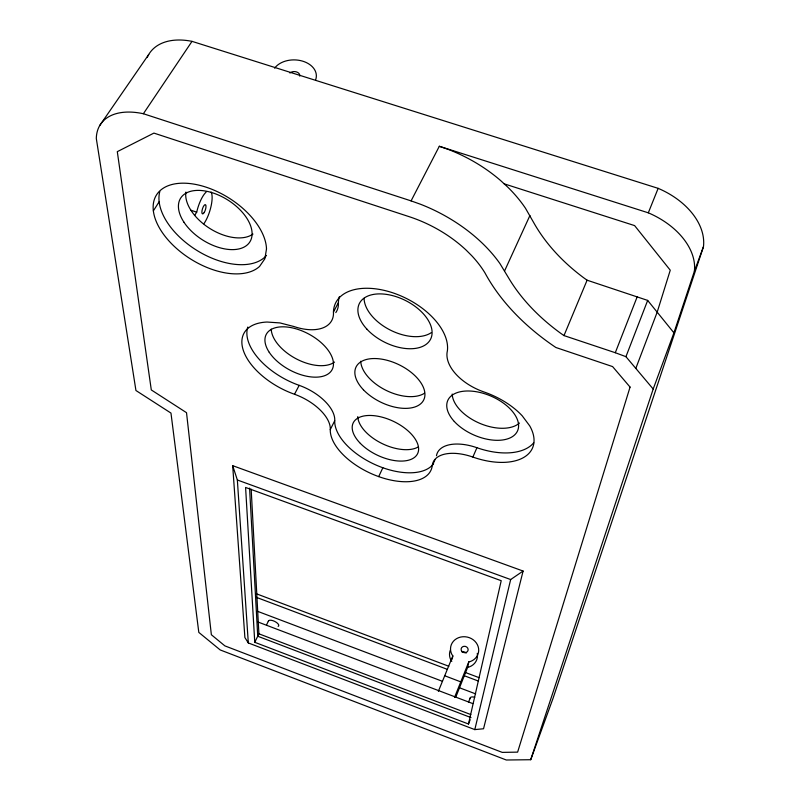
<?xml version="1.0" encoding="UTF-8"?>
<svg xmlns="http://www.w3.org/2000/svg" width="800" height="800" viewBox="0 0 800 800"><rect width="100%" height="100%" fill="white"/><g stroke="black" fill="none" stroke-linecap="round" stroke-linejoin="round"><path stroke-width="1.2" d="M194.84 215.24L196.77 211.94A19.38 6.17 -72.7 0 1 206.17 192.05M452.22 659.15L452.84 655.88L451.82 654.37A14.17 12.75 13.9 0 1 458.66 637.66A14.17 12.75 13.9 0 1 477.38 644.69A14.17 12.75 13.9 0 1 470.62 661.42L468.8 661.87L454.51 697.47M455.82 697.06L467.66 667.29L468.8 661.87M468.49 724.01L501.22 580.71L245.59 487.45L254.76 642.3L468.49 724.01L470.17 719.73M474.8 729.61L510.66 579.55L523.1 571.05L232.68 465.67L244.89 637.56L248.31 642.94L474.8 729.61L483.54 728.76L523.1 571.05M192.01 41.36L143.37 113.74A69.17 40.05 34.5 0 0 96.31 138.53L135.94 390.51L170.97 413.08L198.81 632.4L220.19 649.94L506.29 760L530.72 759.72L653.19 389.03L673.92 332.83L694.38 271.25L703.45 246.75A68.74 46.83 19.9 0 0 658.15 188.35L192.01 41.36A66.81 41.61 35.8 0 0 147.18 57.53M703.45 246.75L553.01 698.43L530.72 759.72M635.81 368.41L657.18 312.16L670.26 270.2L634.61 225.6L504.17 183.83M653.19 389.03L625.94 356.68L647.67 300.41L587.1 280.2L584.17 278.12A177.97 125.37 17.9 0 1 533.75 222.7L525.5 208.29A116.28 74.56 27.2 0 0 507.78 187.15L500.62 180.56A116.28 74.56 27.2 0 0 448.43 149.48L439.31 146.28L411.08 200.89L143.37 113.74M411.08 200.89L420.42 204.22A119.19 72.52 27 0 1 499.98 263.65L508.65 278A182.92 122.7 18.7 0 0 560.96 333.48L563.98 335.59L615.29 352.72L637.27 296.6M468.5 702.22L470.17 697.99M694.38 271.25A69.51 46.38 20.2 0 0 648.31 212.82L658.15 188.35M438.36 691.32L452.84 655.88M563.98 335.59L587.1 280.2M472.87 457.06A58.56 32.36 23.5 0 0 529.72 425.87L522.23 415.83A58.56 32.36 23.5 0 0 484.03 391.98A44.16 25.82 23.7 0 1 447.37 350.91A61.3 35.53 26.6 0 0 393.43 293.03A61.3 35.53 26.6 0 0 333.45 312.04A43.38 24.61 29.2 0 1 294 326.54L279.97 322.93L267.05 322.04A57.46 30.97 28.2 0 0 243.83 351.82A57.46 30.97 28.2 0 0 294.51 394.26A38.81 19.91 27.5 0 1 330.27 429.64A54.89 28.53 25.4 0 0 378.98 476.71A54.89 28.53 25.4 0 0 432.24 465.81A39.58 20.72 23.3 0 1 472.87 457.06L476.93 447.72A58.32 32.56 23.4 0 0 533.72 442.79M432.7 464.8L434.98 459.72M504.63 270.82L529.94 215.48M378.69 476.61L382.86 467.75M254.76 642.3L258.91 633.81L251.17 489.17M266.55 624.87L268.51 620.86M330.26 429.64L334.72 420.75A38.67 20.04 27.5 0 0 299.18 385.35A57.23 31.17 28.3 0 1 247.82 327.04M294.51 394.26L299.18 385.35M333.45 312.04L338.4 302.64A61.04 35.73 26.6 0 1 339.35 296.71M153.35 210.88L159.14 201.77M99.78 125.47L148.74 54.47M467.66 667.29L469.47 666.85A14.08 12.69 14 0 0 477.27 653.36M439.31 146.28L648.31 212.82M191.05 210.27L196.73 212.17M232.68 465.67L237.35 479.99L510.66 579.55M615.29 352.72L625.94 356.68M256.51 593.83L448.82 666.26M465.13 672.4L479.12 677.67M256.11 597.25L447.33 669.35M464.37 675.77L478.37 681.05M257.4 611.26L442.45 681.31M459.55 687.79L475.63 693.88M444.72 675.76L460.77 681.87M257.93 621.99L472.84 703.61M258.91 633.81L470.85 714.58M471.01 717.59L257.73 636.23L249.57 488.12M647.67 300.41L673.92 332.83M451.81 661.34L450.8 659.83A14.08 12.69 14 0 1 450.36 650.05M237.35 479.99L248.31 642.94M462.02 652.03A3.52 3.17 14 0 1 466.18 653.05M289.93 73.01A5.53 3.93 1.2 0 1 296.44 71.9A5.53 3.93 1.2 0 1 299.73 76.1M274.62 68.17A22.11 15.71 1.2 0 1 302.3 61.05A22.11 15.71 1.2 0 1 315.57 79.97M211.11 192.04A19.38 6.17 -72.7 0 1 203.88 223.74M470.22 698.68A5.85 2.4 22.4 0 1 474.74 697.23M268.36 621.45A5.68 2.31 25.7 0 1 274.84 621.47A5.68 2.31 25.7 0 1 278.13 626.41M424.46 393.27A37.43 20.99 26 0 1 385.65 390.14A37.43 20.99 26 0 1 360.74 361.23M519.46 423.04A37.86 21.41 23.4 0 1 479.54 423.23A37.86 21.41 23.4 0 1 452.2 394.03M334.53 362.08A37.15 20.5 28.3 0 1 296.47 358.96A37.15 20.5 28.3 0 1 271.23 329.13M418.27 446.94A35.51 18.9 25.4 0 1 381.49 443.26A35.51 18.9 25.4 0 1 357.78 416.61M431.46 332.53A39.61 23.48 26.7 0 1 390.2 330.02A39.61 23.48 26.7 0 1 364.08 298.31M252.97 234.07A40.73 23.79 32.4 0 1 210 228.58A40.73 23.79 32.4 0 1 185.9 192.07M433.59 463.68A54.68 28.73 25.4 0 1 376.52 465.25A54.68 28.73 25.4 0 1 334.72 420.75M436.47 455.74A39.42 20.86 23.3 0 1 476.93 447.72M338.4 302.64A43.2 24.75 29.3 0 1 335.82 312.58M266.52 255.43A62.77 36.22 32.3 0 1 198.32 251.29A62.77 36.22 32.3 0 1 159.81 191.55M266.5 248.95L264.88 258.75L259.56 266.43A63.04 36.02 32.2 0 1 167.22 238.96A63.04 36.02 32.2 0 1 189.26 183.49A63.04 36.02 32.2 0 1 266.5 248.95M630.06 387.08L517.62 752.13L502.23 752.38L224.88 645.88L211.36 634.74L186.52 412.69L151.3 389.94L117.3 151.66L153.91 133.1L409.24 216.7A96.73 58.81 27 0 1 466.19 250.15L471.7 255.66A96.73 58.81 27 0 1 484.99 272.95A208.45 140.02 18.6 0 0 555.89 347.5L612.59 366.59L630.06 387.08M204.2 212.51A4.84 1.54 -72.7 0 0 205.59 204.76A4.84 1.54 -72.7 0 0 202.05 210.51A4.84 1.54 -72.7 0 0 204.2 212.51M461.92 651.44A3.54 3.19 13.9 0 0 467.93 650.73A3.54 3.19 13.9 0 0 463.99 646.31A3.54 3.19 13.9 0 0 461.92 651.44M360.37 443.4A35.68 18.74 25.4 0 0 416.82 454.98A35.68 18.74 25.4 0 0 379 416.45A35.68 18.74 25.4 0 0 360.37 443.4M454.3 421.47A38.05 21.24 23.4 0 0 515.94 433.51A38.05 21.24 23.4 0 0 477.74 391.98A38.05 21.24 23.4 0 0 454.3 421.47M269.24 352.3A37.35 20.33 28.3 0 0 328.59 373.64A37.35 20.33 28.3 0 0 299.81 330.05A37.35 20.33 28.3 0 0 269.24 352.3M363.41 389.77A37.62 20.82 25.9 0 0 423 401.19A37.62 20.82 25.9 0 0 383.26 359.42A37.62 20.82 25.9 0 0 363.41 389.77M183.93 222.17A40.96 23.63 32.3 0 0 247.72 244.51A40.96 23.63 32.3 0 0 214.12 193.34A40.96 23.63 32.3 0 0 183.93 222.17M366.84 329.08A39.82 23.31 26.6 0 0 429.99 340.24A39.82 23.31 26.6 0 0 388.12 294.65A39.82 23.31 26.6 0 0 366.84 329.08"/></g></svg>
